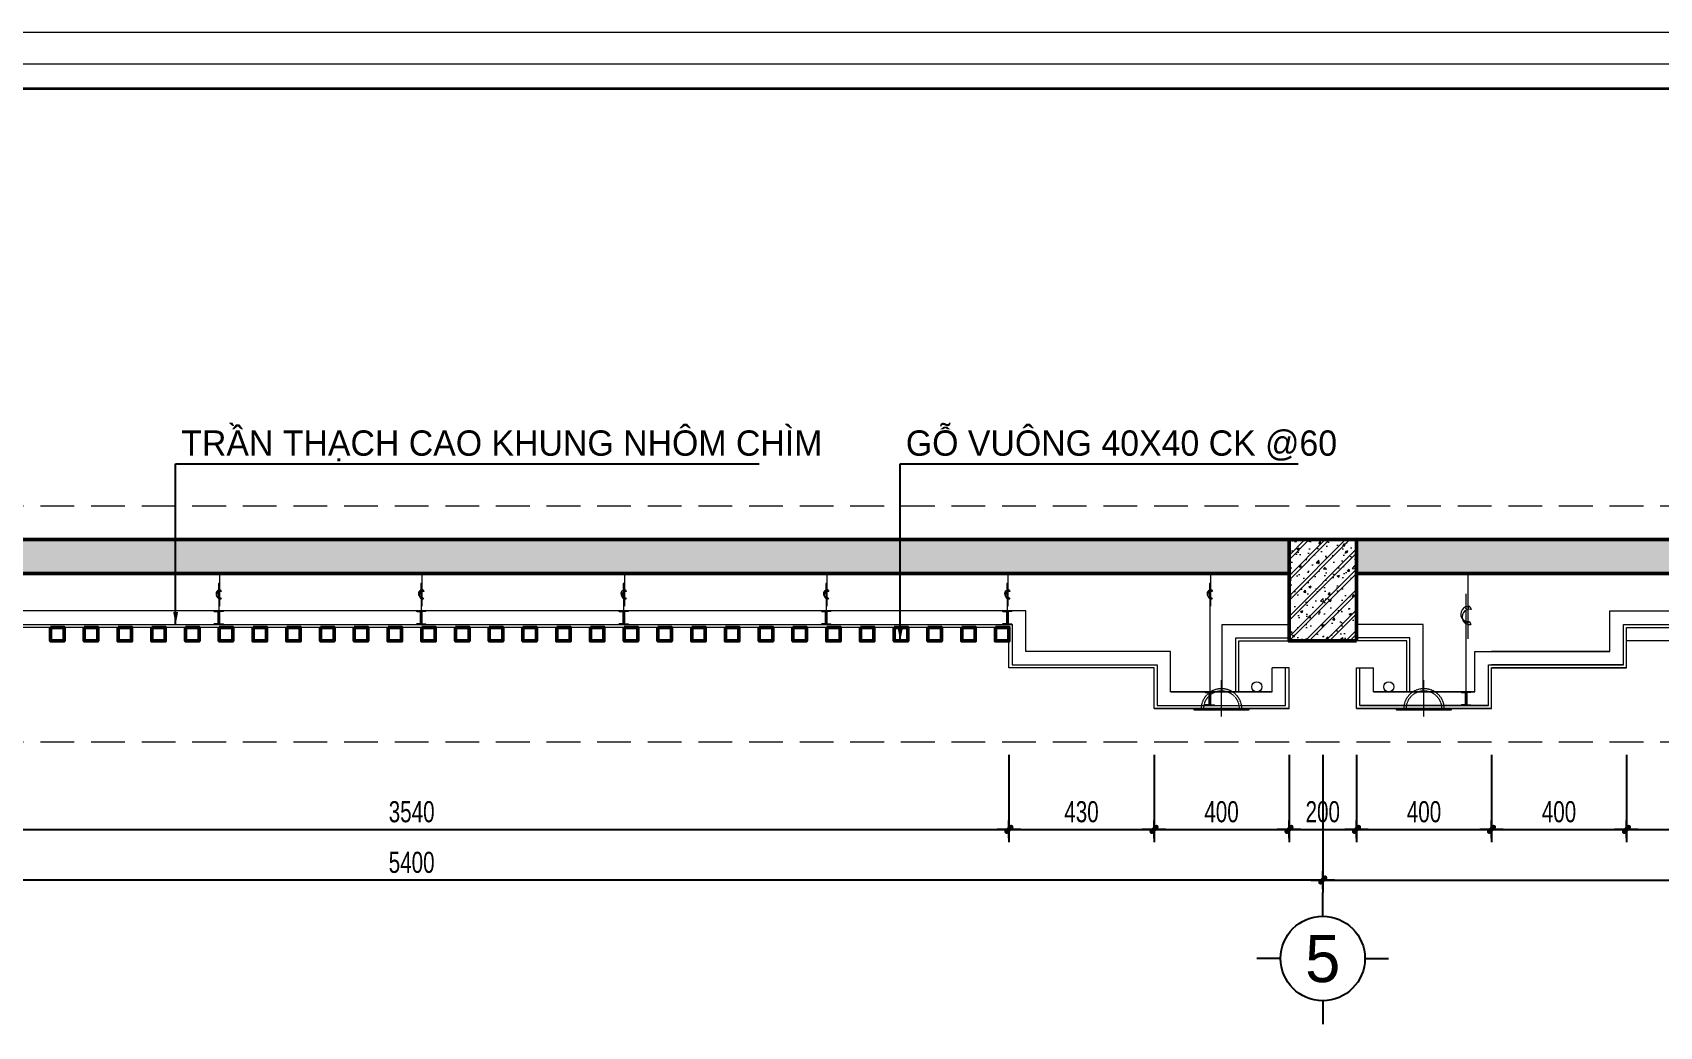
# Model space of a CAD drawing. Header units: inches. Extents: x 88947 to 296847, y 35049 to 161062.
# Drawn here: x 94825 to 99646, y 105929 to 108874 of the extents above; entities that cross this region are included whole.
import ezdxf
from ezdxf.enums import TextEntityAlignment as Align

# ---------------------------------------------------------------- set-up
doc = ezdxf.new("R2010")
doc.units = ezdxf.units.IN
doc.header["$MEASUREMENT"] = 0
doc.header["$PDMODE"] = 1
doc.linetypes.add('DASHED', pattern=[0.75, 0.5, -0.25])
doc.linetypes.add('HIDDEN2', pattern=[0.1875, 0.125, -0.0625])
for name, color, linetype, lineweight in [('A-Dims', 145, 'Continuous', 25), ('A-Text', 30, 'Continuous', 9), ('A-Wall', 2, 'Continuous', 35), ('bhatch', 251, 'Continuous', 5), ('DIM', 7, 'Continuous', 25), ('funi', 33, 'Continuous', 5), ('GHICHU', 40, 'Continuous', 18), ('HACTH', 8, 'Continuous', 5), ('HATCH', 8, 'Continuous', 5), ('KHUNG 2', 144, 'Continuous', 18), ('NETMANH', 192, 'Continuous', 18), ('THAY', 3, 'Continuous', 18), ('thick', 31, 'Continuous', 25), ('TUONG', 4, 'Continuous', 50)]:
    doc.layers.add(name, color=color, linetype=linetype, lineweight=lineweight)
doc.styles.add('FRANKO', font='VFRANKO.TTF')
doc.styles.add('VHELVEN', font='VHELVEN.TTF')
doc.styles.add('VNI-HELVE-CONDENSE', font='VNARIAL.TTF', dxfattribs={"width": 0.7})
doc.dimstyles.new('TAS-50', dxfattribs={"dimscale": 25, "dimtxt": 2.5, "dimasz": 0.7, "dimexe": 1.5, "dimexo": 1.5, "dimgap": 0.8, "dimtad": 1, "dimdec": 0, "dimzin": 3, "dimdsep": 46, "dimtxsty": 'VNI-HELVE-CONDENSE', "dimblk": 'TICK', "dimcen": 2.5, "dimclrt": 71, "dimazin": 2, "dimtfac": 0.75, "dimtdec": 0, "dimtix": 1, "dimtmove": 2, "dimatfit": 2, "dimldrblk": 'TICK123', "dimfxl": 1.5, "dimtolj": 1, "dimtzin": 0, "dimarcsym": 0})

# ---------------------------------------------------------------- blocks, each defined once
blk = doc.blocks.new('khung ten')
at = {"layer": 'A-Wall', "ltscale": 0.7}
blk.add_lwpolyline([(267204, -219099), (305804, -219099), (305804, -190799), (267204, -190799)], close=True, dxfattribs=at)
at = {"layer": 'KHUNG 2', "ltscale": 0.7}
blk.add_lwpolyline([(267004, -219299), (306004, -219299), (306004, -190599), (267004, -190599)], close=True, dxfattribs=at)
at = {"layer": 'NETMANH', "ltscale": 0.7}
blk.add_lwpolyline([(265004, -220042), (307004, -220042), (307004, -190342), (265004, -190342)], close=True, dxfattribs=at)
blk = doc.blocks.new('TICK')
at = {"layer": 'A-Dims', "color": 1}
for p, q in [((-2, 0), (2, 0)), ((0, 1.5), (0, -1.5))]:
    blk.add_line(p, q, dxfattribs=at)
at = {"layer": 'A-Dims', "color": 1, "const_width": 0.788}
blk.add_lwpolyline([(-0.33, -0.35), (0.38, 0.38)], dxfattribs=at)
at = {"layer": 'A-Dims', "color": 1, "const_width": 0.394}
for points in [[(0.24, 0.52, -0.414214), (0.52, 0.52, -1)], [(0.52, 0.52, -0.414214), (0.52, 0.24, -1)], [(-0.47, -0.21, 0.414214), (-0.47, -0.49, 1)], [(-0.47, -0.49, 0.414214), (-0.19, -0.49, 1)]]:
    blk.add_lwpolyline(points, format="xyb", dxfattribs=at)
blk = doc.blocks.new('*D3260')
at = {"layer": 'Defpoints', "color": 0}
for p in [(94178.6, 106771.5), (97718.6, 106771.5), (97718.6, 106513.1)]:
    blk.add_point(p, dxfattribs=at)
at = {"layer": 'DIM', "color": 0, "lineweight": -2}
for p, q in [((94178.6, 106734), (94178.6, 106475.6)), ((97718.6, 106734), (97718.6, 106475.6)), ((94196.1, 106513.1), (97701.1, 106513.1))]:
    blk.add_line(p, q, dxfattribs=at)
at = {"layer": 'DIM', "color": 0, "lineweight": -2, "xscale": 17.5, "yscale": 17.5, "zscale": 17.5, "rotation": 180}
blk.add_blockref('TICK', (94178.6, 106513.1), dxfattribs=at)
at = {"layer": 'DIM', "color": 0, "lineweight": -2, "xscale": 17.5, "yscale": 17.5, "zscale": 17.5}
blk.add_blockref('TICK', (97718.6, 106513.1), dxfattribs=at)
at = {"layer": 'DIM', "color": 71, "insert": (95948.6, 106565), "char_height": 62.5, "attachment_point": 5, "style": 'VNI-HELVE-CONDENSE'}
blk.add_mtext('\\A1;3540', dxfattribs=at)
blk = doc.blocks.new('TICK123')
at = {"layer": 'A-Dims', "color": 1}
blk.add_lwpolyline([(0.05, 0, 0, 0.84, 0), (-2.11, 0, 8.4, 8.4, 0)], format="xyseb", dxfattribs=at)
blk = doc.blocks.new('*D3261')
at = {"layer": 'Defpoints', "color": 0}
for p in [(97718.6, 106771.5), (98148.6, 106771.5), (98148.6, 106513.1)]:
    blk.add_point(p, dxfattribs=at)
at = {"layer": 'DIM', "color": 0, "lineweight": -2}
for p, q in [((97718.6, 106734), (97718.6, 106475.6)), ((98148.6, 106734), (98148.6, 106475.6)), ((97736.1, 106513.1), (98131.1, 106513.1))]:
    blk.add_line(p, q, dxfattribs=at)
at = {"layer": 'DIM', "color": 0, "lineweight": -2, "xscale": 17.5, "yscale": 17.5, "zscale": 17.5, "rotation": 180}
blk.add_blockref('TICK', (97718.6, 106513.1), dxfattribs=at)
at = {"layer": 'DIM', "color": 0, "lineweight": -2, "xscale": 17.5, "yscale": 17.5, "zscale": 17.5}
blk.add_blockref('TICK', (98148.6, 106513.1), dxfattribs=at)
at = {"layer": 'DIM', "color": 71, "insert": (97933.6, 106565), "char_height": 62.5, "attachment_point": 5, "style": 'VNI-HELVE-CONDENSE'}
blk.add_mtext('\\A1;430', dxfattribs=at)
blk = doc.blocks.new('*D3262')
at = {"layer": 'Defpoints', "color": 0}
for p in [(98148.6, 106771.5), (98548.6, 106771.5), (98548.6, 106513.1)]:
    blk.add_point(p, dxfattribs=at)
at = {"layer": 'DIM', "color": 0, "lineweight": -2}
for p, q in [((98148.6, 106734), (98148.6, 106475.6)), ((98548.6, 106734), (98548.6, 106475.6)), ((98166.1, 106513.1), (98531.1, 106513.1))]:
    blk.add_line(p, q, dxfattribs=at)
at = {"layer": 'DIM', "color": 0, "lineweight": -2, "xscale": 17.5, "yscale": 17.5, "zscale": 17.5, "rotation": 180}
blk.add_blockref('TICK', (98148.6, 106513.1), dxfattribs=at)
at = {"layer": 'DIM', "color": 0, "lineweight": -2, "xscale": 17.5, "yscale": 17.5, "zscale": 17.5}
blk.add_blockref('TICK', (98548.6, 106513.1), dxfattribs=at)
at = {"layer": 'DIM', "color": 71, "insert": (98348.6, 106565), "char_height": 62.5, "attachment_point": 5, "style": 'VNI-HELVE-CONDENSE'}
blk.add_mtext('\\A1;400', dxfattribs=at)
blk = doc.blocks.new('*D3263')
at = {"layer": 'Defpoints', "color": 0}
for p in [(98548.6, 106771.5), (98748.6, 106771.5), (98748.6, 106513.1)]:
    blk.add_point(p, dxfattribs=at)
at = {"layer": 'DIM', "color": 0, "lineweight": -2}
for p, q in [((98548.6, 106734), (98548.6, 106475.6)), ((98748.6, 106734), (98748.6, 106475.6)), ((98566.1, 106513.1), (98731.1, 106513.1))]:
    blk.add_line(p, q, dxfattribs=at)
at = {"layer": 'DIM', "color": 0, "lineweight": -2, "xscale": 17.5, "yscale": 17.5, "zscale": 17.5, "rotation": 180}
blk.add_blockref('TICK', (98548.6, 106513.1), dxfattribs=at)
at = {"layer": 'DIM', "color": 0, "lineweight": -2, "xscale": 17.5, "yscale": 17.5, "zscale": 17.5}
blk.add_blockref('TICK', (98748.6, 106513.1), dxfattribs=at)
at = {"layer": 'DIM', "color": 71, "insert": (98648.6, 106565), "char_height": 62.5, "attachment_point": 5, "style": 'VNI-HELVE-CONDENSE'}
blk.add_mtext('\\A1;200', dxfattribs=at)
blk = doc.blocks.new('*D3264')
at = {"layer": 'Defpoints', "color": 0}
for p in [(98748.6, 106771.5), (99148.6, 106771.5), (99148.6, 106513.1)]:
    blk.add_point(p, dxfattribs=at)
at = {"layer": 'DIM', "color": 0, "lineweight": -2}
for p, q in [((98748.6, 106734), (98748.6, 106475.6)), ((99148.6, 106734), (99148.6, 106475.6)), ((98766.1, 106513.1), (99131.1, 106513.1))]:
    blk.add_line(p, q, dxfattribs=at)
at = {"layer": 'DIM', "color": 0, "lineweight": -2, "xscale": 17.5, "yscale": 17.5, "zscale": 17.5, "rotation": 180}
blk.add_blockref('TICK', (98748.6, 106513.1), dxfattribs=at)
at = {"layer": 'DIM', "color": 0, "lineweight": -2, "xscale": 17.5, "yscale": 17.5, "zscale": 17.5}
blk.add_blockref('TICK', (99148.6, 106513.1), dxfattribs=at)
at = {"layer": 'DIM', "color": 71, "insert": (98948.6, 106565), "char_height": 62.5, "attachment_point": 5, "style": 'VNI-HELVE-CONDENSE'}
blk.add_mtext('\\A1;400', dxfattribs=at)
blk = doc.blocks.new('*D3265')
at = {"layer": 'Defpoints', "color": 0}
for p in [(99148.6, 106771.5), (99548.6, 106771.5), (99548.6, 106513.1)]:
    blk.add_point(p, dxfattribs=at)
at = {"layer": 'DIM', "color": 0, "lineweight": -2}
for p, q in [((99148.6, 106734), (99148.6, 106475.6)), ((99548.6, 106734), (99548.6, 106475.6)), ((99166.1, 106513.1), (99531.1, 106513.1))]:
    blk.add_line(p, q, dxfattribs=at)
at = {"layer": 'DIM', "color": 0, "lineweight": -2, "xscale": 17.5, "yscale": 17.5, "zscale": 17.5, "rotation": 180}
blk.add_blockref('TICK', (99148.6, 106513.1), dxfattribs=at)
at = {"layer": 'DIM', "color": 0, "lineweight": -2, "xscale": 17.5, "yscale": 17.5, "zscale": 17.5}
blk.add_blockref('TICK', (99548.6, 106513.1), dxfattribs=at)
at = {"layer": 'DIM', "color": 71, "insert": (99348.6, 106565), "char_height": 62.5, "attachment_point": 5, "style": 'VNI-HELVE-CONDENSE'}
blk.add_mtext('\\A1;400', dxfattribs=at)
blk = doc.blocks.new('*D3266')
at = {"layer": 'Defpoints', "color": 0}
for p in [(99548.6, 106771.5), (100948.6, 106771.5), (100948.6, 106513.1)]:
    blk.add_point(p, dxfattribs=at)
at = {"layer": 'DIM', "color": 0, "lineweight": -2}
for p, q in [((99548.6, 106734), (99548.6, 106475.6)), ((100948.6, 106734), (100948.6, 106475.6)), ((99566.1, 106513.1), (100931.1, 106513.1))]:
    blk.add_line(p, q, dxfattribs=at)
at = {"layer": 'DIM', "color": 0, "lineweight": -2, "xscale": 17.5, "yscale": 17.5, "zscale": 17.5, "rotation": 180}
blk.add_blockref('TICK', (99548.6, 106513.1), dxfattribs=at)
at = {"layer": 'DIM', "color": 0, "lineweight": -2, "xscale": 17.5, "yscale": 17.5, "zscale": 17.5}
blk.add_blockref('TICK', (100948.6, 106513.1), dxfattribs=at)
at = {"layer": 'DIM', "color": 71, "insert": (100248.6, 106565), "char_height": 62.5, "attachment_point": 5, "style": 'VNI-HELVE-CONDENSE'}
blk.add_mtext('\\A1;1400', dxfattribs=at)
blk = doc.blocks.new('*D3270')
at = {"layer": 'Defpoints', "color": 0}
for p in [(98648.6, 106771.5), (101948.6, 106771.5), (101948.6, 106363.1)]:
    blk.add_point(p, dxfattribs=at)
at = {"layer": 'DIM', "color": 0, "lineweight": -2}
for p, q in [((98648.6, 106734), (98648.6, 106325.6)), ((101948.6, 106734), (101948.6, 106325.6)), ((98666.1, 106363.1), (101931.1, 106363.1))]:
    blk.add_line(p, q, dxfattribs=at)
at = {"layer": 'DIM', "color": 0, "lineweight": -2, "xscale": 17.5, "yscale": 17.5, "zscale": 17.5, "rotation": 180}
blk.add_blockref('TICK', (98648.6, 106363.1), dxfattribs=at)
at = {"layer": 'DIM', "color": 0, "lineweight": -2, "xscale": 17.5, "yscale": 17.5, "zscale": 17.5}
blk.add_blockref('TICK', (101948.6, 106363.1), dxfattribs=at)
at = {"layer": 'DIM', "color": 71, "insert": (100298.6, 106415), "char_height": 62.5, "attachment_point": 5, "style": 'VNI-HELVE-CONDENSE'}
blk.add_mtext('\\A1;3300', dxfattribs=at)
blk = doc.blocks.new('*D3271')
at = {"layer": 'Defpoints', "color": 0}
for p in [(93248.6, 106771.5), (98648.6, 106771.5), (93248.6, 106363.1)]:
    blk.add_point(p, dxfattribs=at)
at = {"layer": 'DIM', "color": 0, "lineweight": -2}
for p, q in [((93248.6, 106734), (93248.6, 106325.6)), ((98648.6, 106734), (98648.6, 106325.6)), ((98631.1, 106363.1), (93266.1, 106363.1))]:
    blk.add_line(p, q, dxfattribs=at)
at = {"layer": 'DIM', "color": 0, "lineweight": -2, "xscale": 17.5, "yscale": 17.5, "zscale": 17.5, "rotation": 180}
blk.add_blockref('TICK', (93248.6, 106363.1), dxfattribs=at)
at = {"layer": 'DIM', "color": 0, "lineweight": -2, "xscale": 17.5, "yscale": 17.5, "zscale": 17.5}
blk.add_blockref('TICK', (98648.6, 106363.1), dxfattribs=at)
at = {"layer": 'DIM', "color": 71, "insert": (95948.6, 106415), "char_height": 62.5, "attachment_point": 5, "style": 'VNI-HELVE-CONDENSE'}
blk.add_mtext('\\A1;5400', dxfattribs=at)
blk = doc.blocks.new('TRUCCOT')
for p, q in [((0, -140), (0, 0)), ((-250, -390), (-390, -390)), ((250, -390), (390, -390)), ((0, -640), (0, -780))]:
    blk.add_line(p, q)
blk.add_circle((0, -390), 250)
at = {"layer": 'GHICHU', "style": 'VHELVEN'}
blk.add_attdef('TRUC', text='', height=280, dxfattribs=at).set_placement((0, -390), align=Align.MIDDLE_CENTER)
blk = doc.blocks.new('den(matcat)')
at = {"layer": 'bhatch', "ltscale": 10}
for p, q in [((0, -1.23), (0, 6.5)), ((-4.25, 0.5), (4.25, 0.5)), ((3.75, 0.2), (-3.75, 0.2))]:
    blk.add_line(p, q, dxfattribs=at)
at = {"layer": 'bhatch', "linetype": 'HIDDEN2', "ltscale": 0.7}
blk.add_lwpolyline([(4.25, 0.5), (5.75, 0.5), (5.75, 0.2), (3.75, 0.2), (3.75, 0.5, 1), (-3.75, 0.5), (-3.75, 0.2), (-5.75, 0.2), (-5.75, 0.5), (-4.25, 0.5, -1)], format="xyb", close=True, dxfattribs=at)
at = {"layer": 'thick', "ltscale": 10}
blk.add_lwpolyline([(-4.25, 0.5), (-5.75, 0.5), (-5.75, 0.2), (5.75, 0.2), (5.75, 0.5), (4.25, 0.5)], dxfattribs=at)

msp = doc.modelspace()

# ---------------------------------------------------------------- hatches: boundary and pattern name
at = {"layer": 'HACTH'}
h = msp.add_hatch(dxfattribs=at)
h.set_pattern_fill('CHAU-01', color=256, scale=10, style=0, pattern_type=2)
h.set_pattern_definition([(50, (93348.647, 107271.51), (71.726, -6.2752), [7.5, -82.5]), (355, (93348.65, 107271.51), (-13.8751, 75.2192), [6, -66]), (100.4514, (93354.624, 107270.986), (57.8509, 68.944), [6.374, -70.1142]), (46.1842, (93348.65, 107291.51), (106.7241, -16.5519), [11.25, -123.75]), (96.6356, (93357.54, 107290.13), (93.4663, 97.4118), [9.561, -105.1713]), (351.1842, (93348.65, 107291.51), (93.4662, 97.4119), [9, -99]), (21, (93358.647, 107286.51), (59.6907, -40.2619), [7.5, -82.5]), (326, (93358.65, 107286.51), (24.3315, 72.515), [6, -66]), (71.4514, (93363.62, 107283.154), (84.0223, 32.25305), [6.374, -70.1142]), (37.5, (93348.647, 107271.51), (1.21599, 33.28939), [0, -65.2, 0, -67, 0, -66.25]), (7.5, (93348.647, 107271.51), (26.30695, 39.44117), [0, -38.2, 0, -63.7, 0, -25.25]), (327.5, (93326.347, 107271.51), (53.38224, -2.25549), [0, -25, 0, -78, 0, -103.5]), (317.5, (93316.347, 107271.51), (58.3186, 10.0105), [0, -32.5, 0, -51.8, 0, -73.5]), (45, (93348.647, 107271.51), (-30.05204, 30.05204), []), (45, (93348.647, 107283.76), (-30.05204, 30.05204), [])])
h.paths.add_polyline_path([(98548.6, 107371.5), (93348.6, 107371.5), (93348.6, 107271.5), (98548.6, 107271.5)])
h = msp.add_hatch(dxfattribs=at)
h.set_pattern_fill('CHAU-01', color=256, scale=10, style=0, pattern_type=2)
h.set_pattern_definition([(50, (98548.647, 107071.51), (71.726, -6.275), [7.5, -82.5]), (355, (98548.65, 107071.51), (-13.875, 75.219), [6, -66]), (100.451, (98554.624, 107070.986), (57.851, 68.944), [6.374, -70.114]), (46.184, (98548.65, 107091.51), (106.724, -16.552), [11.25, -123.75]), (96.636, (98557.54, 107090.13), (93.466, 97.412), [9.56, -105.17]), (351.184, (98548.65, 107091.51), (93.466, 97.412), [9, -99]), (21, (98558.647, 107086.51), (59.691, -40.262), [7.5, -82.5]), (326, (98558.65, 107086.51), (24.332, 72.515), [6, -66]), (71.451, (98563.62, 107083.154), (84.022, 32.253), [6.374, -70.114]), (37.5, (98548.647, 107071.51), (1.216, 33.2894), [0, -65.2, 0, -67, 0, -66.25]), (7.5, (98548.647, 107071.51), (26.307, 39.441), [0, -38.2, 0, -63.7, 0, -25.25]), (327.5, (98526.347, 107071.51), (53.3822, -2.2555), [0, -25, 0, -78, 0, -103.5]), (317.5, (98516.347, 107071.51), (58.3186, 10.0105), [0, -32.5, 0, -51.8, 0, -73.5]), (45, (98548.647, 107071.51), (-30.052, 30.052), []), (45, (98548.647, 107083.76), (-30.052, 30.052), [])])
h.paths.add_polyline_path([(98748.6, 107071.5), (98548.6, 107071.5), (98548.6, 107371.5), (98748.6, 107371.5)])
h = msp.add_hatch(dxfattribs=at)
h.set_pattern_fill('CHAU-01', color=256, scale=10, style=0, pattern_type=2)
h.set_pattern_definition([(50, (98748.647, 107271.51), (71.726, -6.2752), [7.5, -82.5]), (355, (98748.65, 107271.51), (-13.8751, 75.2192), [6, -66]), (100.4514, (98754.624, 107270.986), (57.851, 68.944), [6.374, -70.1142]), (46.1842, (98748.65, 107291.51), (106.724, -16.552), [11.25, -123.75]), (96.6356, (98757.54, 107290.13), (93.4663, 97.4118), [9.561, -105.1713]), (351.1842, (98748.65, 107291.51), (93.4662, 97.412), [9, -99]), (21, (98758.647, 107286.51), (59.6907, -40.2619), [7.5, -82.5]), (326, (98758.65, 107286.51), (24.3315, 72.515), [6, -66]), (71.4514, (98763.62, 107283.154), (84.0223, 32.253), [6.374, -70.1142]), (37.5, (98748.647, 107271.51), (1.21599, 33.28939), [0, -65.2, 0, -67, 0, -66.25]), (7.5, (98748.647, 107271.51), (26.30695, 39.44117), [0, -38.2, 0, -63.7, 0, -25.25]), (327.5, (98726.347, 107271.51), (53.38224, -2.25549), [0, -25, 0, -78, 0, -103.5]), (317.5, (98716.347, 107271.51), (58.3186, 10.0105), [0, -32.5, 0, -51.8, 0, -73.5]), (45, (98748.647, 107271.51), (-30.05204, 30.05204), []), (45, (98748.647, 107283.76), (-30.05204, 30.05204), [])])
h.paths.add_polyline_path([(101948.6, 107371.5), (98748.6, 107371.5), (98748.6, 107271.5), (101948.6, 107271.5)])

# ---------------------------------------------------------------- linework, layer by layer
at = {"layer": 'HATCH'}
for p, q in [((95376.8, 107243.7), (95376.8, 107122.4)), ((95376.8, 107219.3), (95376.8, 107241.2)), ((95379.9, 107219.9), (95379.9, 107271.5)), ((95976.8, 107243.7), (95976.8, 107122.4)), ((95976.8, 107219.3), (95976.8, 107241.2)), ((95979.9, 107219.9), (95979.9, 107271.5)), ((96576.8, 107243.7), (96576.8, 107122.4)), ((96576.8, 107219.3), (96576.8, 107241.2)), ((96579.9, 107219.9), (96579.9, 107271.5)), ((97176.8, 107243.7), (97176.8, 107122.4)), ((97176.8, 107219.3), (97176.8, 107241.2)), ((97179.9, 107219.9), (97179.9, 107271.5)), ((97713.6, 107243.7), (97713.6, 107122.4)), ((97713.6, 107219.3), (97713.6, 107241.2)), ((97716.8, 107219.9), (97716.8, 107271.5)), ((98313.6, 107243.7), (98313.6, 106882.4)), ((98313.6, 107219.3), (98313.6, 107241.2)), ((98316.8, 107219.9), (98316.8, 107271.5)), ((99079.4, 107168.3), (99079.4, 107271.5)), ((95376.8, 107198.4), (95376.8, 107217)), ((95379.9, 107197.7), (95379.9, 107217.9)), ((95379.9, 107174.5), (95379.9, 107196.1)), ((95382, 107200), (95384.1, 107195.7)), ((95382.4, 107222.5), (95384.5, 107218.2)), ((95976.8, 107198.4), (95976.8, 107217)), ((95979.9, 107197.7), (95979.9, 107217.9)), ((95979.9, 107174.5), (95979.9, 107196.1)), ((95982, 107200), (95984.1, 107195.7)), ((95982.4, 107222.5), (95984.5, 107218.2)), ((96576.8, 107198.4), (96576.8, 107217)), ((96579.9, 107197.7), (96579.9, 107217.9)), ((96579.9, 107174.5), (96579.9, 107196.1)), ((96582, 107200), (96584.1, 107195.7)), ((96582.4, 107222.5), (96584.5, 107218.2)), ((97176.8, 107198.4), (97176.8, 107217)), ((97179.9, 107197.7), (97179.9, 107217.9)), ((97179.9, 107174.5), (97179.9, 107196.1)), ((97182, 107200), (97184.1, 107195.7)), ((97182.4, 107222.5), (97184.5, 107218.2)), ((97713.6, 107198.4), (97713.6, 107217)), ((97716.8, 107197.7), (97716.8, 107217.9)), ((97716.8, 107174.5), (97716.8, 107196.1)), ((97718.9, 107200), (97721, 107195.7)), ((97719.3, 107222.5), (97721.4, 107218.2)), ((98313.6, 107198.4), (98313.6, 107217)), ((98316.8, 107197.7), (98316.8, 107217.9)), ((98316.8, 107174.5), (98316.8, 107196.1)), ((98318.9, 107200), (98321, 107195.7)), ((98319.3, 107222.5), (98321.4, 107218.2)), ((99073.1, 107167), (99073.1, 107210.9)), ((99073.1, 107125.4), (99073.1, 107162.4)), ((99079.4, 107123.9), (99079.4, 107164.2)), ((99083.6, 107128.6), (99087.8, 107120)), ((99084.4, 107173.4), (99088.6, 107164.8)), ((99073.1, 106920.5), (99073.1, 107122.4)), ((99079.4, 107077.4), (99079.4, 107120.6))]:
    msp.add_line(p, q, dxfattribs=at)
for points in [[(98498.6, 106920.5), (98197.6, 106920.5), (98197.6, 107040.5), (97768.6, 107040.5), (97768.6, 107160.5), (94129.6, 107160.5), (94129.6, 107040.5), (93699.6, 107040.5), (93699.6, 106920.5), (93398.6, 106920.5)], [(98798.6, 106920.5), (99099.6, 106920.5), (99099.6, 107040.5), (99499.6, 107040.5), (99499.6, 107160.5), (100997.6, 107160.5), (100997.6, 107040.5), (101348.6, 107040.5)], [(93358.6, 106880.5), (93739.6, 106880.5), (93739.6, 107000.5), (94169.6, 107000.5), (94169.6, 107120.5), (97728.6, 107120.5), (97728.6, 107000.5), (98157.6, 107000.5), (98157.6, 106880.5), (98538.6, 106880.5)], [(98350.6, 106920.5), (98350.6, 107120.5), (98548.6, 107120.5)], [(98390.6, 106920.5), (98390.6, 107080.5), (98548.6, 107080.5)], [(98946.6, 106920.5), (98946.6, 107120.5), (98748.6, 107120.5)], [(98906.6, 106920.5), (98906.6, 107080.5), (98748.6, 107080.5)], [(98758.6, 106880.5), (99139.6, 106880.5), (99139.6, 107000.5), (99539.6, 107000.5), (99539.6, 107120.5), (100957.6, 107120.5), (100957.6, 107000.5), (101348.6, 107000.5)], [(99499.6, 107040.5), (99148.6, 107040.5)], [(98158.6, 106880.5), (98538.6, 106880.5), (98538.6, 106991.5)], [(98198.6, 106920.5), (98498.6, 106920.5), (98498.6, 106991.5)], [(98548.6, 106991.5), (98498.6, 106991.5)], [(98748.6, 106991.5), (98798.6, 106991.5)], [(99138.6, 106880.5), (98758.6, 106880.5), (98758.6, 106991.5)], [(99098.6, 106920.5), (98798.6, 106920.5), (98798.6, 106991.5)], [(99539.6, 107000.5), (99148.6, 107000.5)]]:
    msp.add_lwpolyline(points, dxfattribs=at)
for points in [[(95376.3, 107160.5), (95361.8, 107160.5), (95363.8, 107158.5), (95374.3, 107158.5), (95374.3, 107122.5), (95363.8, 107122.5), (95361.8, 107120.5), (95376.3, 107120.5)], [(95377.3, 107160.5), (95391.8, 107160.5), (95389.8, 107158.5), (95379.3, 107158.5), (95379.3, 107122.5), (95389.8, 107122.5), (95391.8, 107120.5), (95377.3, 107120.5)], [(95976.3, 107160.5), (95961.8, 107160.5), (95963.8, 107158.5), (95974.3, 107158.5), (95974.3, 107122.5), (95963.8, 107122.5), (95961.8, 107120.5), (95976.3, 107120.5)], [(95977.3, 107160.5), (95991.8, 107160.5), (95989.8, 107158.5), (95979.3, 107158.5), (95979.3, 107122.5), (95989.8, 107122.5), (95991.8, 107120.5), (95977.3, 107120.5)], [(96576.3, 107160.5), (96561.8, 107160.5), (96563.8, 107158.5), (96574.3, 107158.5), (96574.3, 107122.5), (96563.8, 107122.5), (96561.8, 107120.5), (96576.3, 107120.5)], [(96577.3, 107160.5), (96591.8, 107160.5), (96589.8, 107158.5), (96579.3, 107158.5), (96579.3, 107122.5), (96589.8, 107122.5), (96591.8, 107120.5), (96577.3, 107120.5)], [(97176.3, 107160.5), (97161.8, 107160.5), (97163.8, 107158.5), (97174.3, 107158.5), (97174.3, 107122.5), (97163.8, 107122.5), (97161.8, 107120.5), (97176.3, 107120.5)], [(97177.3, 107160.5), (97191.8, 107160.5), (97189.8, 107158.5), (97179.3, 107158.5), (97179.3, 107122.5), (97189.8, 107122.5), (97191.8, 107120.5), (97177.3, 107120.5)], [(97713.1, 107160.5), (97698.6, 107160.5), (97700.6, 107158.5), (97711.1, 107158.5), (97711.1, 107122.5), (97700.6, 107122.5), (97698.6, 107120.5), (97713.1, 107120.5)], [(97714.1, 107160.5), (97728.6, 107160.5), (97726.6, 107158.5), (97716.1, 107158.5), (97716.1, 107122.5), (97726.6, 107122.5), (97728.6, 107120.5), (97714.1, 107120.5)], [(98313.1, 106920.5), (98298.6, 106920.5), (98300.6, 106918.5), (98311.1, 106918.5), (98311.1, 106882.5), (98300.6, 106882.5), (98298.6, 106880.5), (98313.1, 106880.5)], [(98314.1, 106920.5), (98328.6, 106920.5), (98326.6, 106918.5), (98316.1, 106918.5), (98316.1, 106882.5), (98326.6, 106882.5), (98328.6, 106880.5), (98314.1, 106880.5)], [(99072.6, 106920.5), (99058.1, 106920.5), (99060.1, 106918.5), (99070.6, 106918.5), (99070.6, 106882.5), (99060.1, 106882.5), (99058.1, 106880.5), (99072.6, 106880.5)], [(99073.6, 106920.5), (99088.1, 106920.5), (99086.1, 106918.5), (99075.6, 106918.5), (99075.6, 106882.5), (99086.1, 106882.5), (99088.1, 106880.5), (99073.6, 106880.5)]]:
    msp.add_lwpolyline(points, close=True, dxfattribs=at)
for centre, radius in [((95380.3, 107211.3), 11.4), ((95382.4, 107207), 11.4), ((95980.3, 107211.3), 11.4), ((95982.4, 107207), 11.4), ((96580.3, 107211.3), 11.4), ((96582.4, 107207), 11.4), ((97180.3, 107211.3), 11.4), ((97182.4, 107207), 11.4), ((97717.2, 107211.3), 11.4), ((97719.2, 107207), 11.4), ((98317.2, 107211.3), 11.4), ((98319.2, 107207), 11.4), ((99080.2, 107151.1), 22.8), ((99084.3, 107142.5), 22.8)]:
    msp.add_arc(centre, radius, 79.2898, 278.6516, dxfattribs=at)
for centre, major_axis, start_param, end_param in [((95376.8, 107219.7), (0.75, 0.307), 1.570796326806104, 7.85398163398569), ((95380, 107220.3), (0.75, 0.307), 1.570796326805798, 7.853981633985384), ((95976.8, 107219.7), (0.75, 0.307), 1.570796326806104, 7.85398163398569), ((95980, 107220.3), (0.75, 0.307), 1.570796326805798, 7.853981633985384), ((96576.8, 107219.7), (0.75, 0.307), 1.570796326806104, 7.85398163398569), ((96580, 107220.3), (0.75, 0.307), 1.570796326805798, 7.853981633985384), ((97176.8, 107219.7), (0.75, 0.307), 1.570796326806104, 7.85398163398569), ((97180, 107220.3), (0.75, 0.307), 1.570796326805798, 7.853981633985384), ((97713.7, 107219.7), (0.75, 0.307), 1.570796326806104, 7.85398163398569), ((97716.9, 107220.3), (0.75, 0.307), 1.570796326805798, 7.853981633985384), ((98313.7, 107219.7), (0.75, 0.307), 1.570796326806104, 7.85398163398569), ((98316.9, 107220.3), (0.75, 0.307), 1.570796326805798, 7.853981633985384), ((99073.3, 107167.8), (1.5, 0.61), 1.570796326806104, 7.85398163398569), ((99079.6, 107169.1), (1.5, 0.61), 1.570796326805798, 7.853981633985384)]:
    msp.add_ellipse(centre, major_axis=major_axis, ratio=0.439393, start_param=start_param, end_param=end_param, dxfattribs=at)
for centre, major_axis in [((95376.8, 107198.8), (-0.771, 0.337)), ((95379.7, 107198.1), (-0.771, 0.337)), ((95976.8, 107198.8), (-0.771, 0.337)), ((95979.7, 107198.1), (-0.771, 0.337)), ((96576.8, 107198.8), (-0.771, 0.337)), ((96579.7, 107198.1), (-0.771, 0.337)), ((97176.8, 107198.8), (-0.771, 0.337)), ((97179.7, 107198.1), (-0.771, 0.337)), ((97713.7, 107198.8), (-0.771, 0.337)), ((97716.6, 107198.1), (-0.771, 0.337)), ((98313.7, 107198.8), (-0.771, 0.337)), ((98316.6, 107198.1), (-0.771, 0.337)), ((99073.3, 107126), (-1.54, 0.67)), ((99079.1, 107124.6), (-1.54, 0.67))]:
    msp.add_ellipse(centre, major_axis=major_axis, ratio=0.366384, dxfattribs=at)
at = {"layer": 'KHUNG 2', "linetype": 'DASHED', "ltscale": 200}
msp.add_lwpolyline([(89748.6, 107471.5), (102148.6, 107471.5), (102148.6, 106771.5), (89748.6, 106771.5)], close=True, dxfattribs=at)
at = {"layer": 'THAY'}
for points in [[(98548.6, 106871.5), (98148.6, 106871.5), (98148.6, 106991.5), (97718.6, 106991.5), (97718.6, 107111.5), (94178.6, 107111.5), (94178.6, 106991.5), (93748.6, 106991.5), (93748.6, 106871.5), (93348.6, 106871.5)], [(98748.6, 106871.5), (99148.6, 106871.5), (99148.6, 106991.5), (99548.6, 106991.5), (99548.6, 107111.5), (100948.6, 107111.5), (100948.6, 106991.5), (101348.6, 106991.5)], [(98399.6, 106920.5), (98399.6, 106920.5), (98399.6, 107071.5), (98748.6, 107071.5)], [(98897.6, 106920.5), (98897.6, 106920.5), (98897.6, 107071.5), (98548.6, 107071.5)], [(98148.6, 106871.5), (98548.6, 106871.5), (98548.6, 106991.5)], [(99148.6, 106871.5), (98748.6, 106871.5), (98748.6, 106991.5)], [(99548.6, 106991.5), (99148.6, 106991.5)]]:
    msp.add_lwpolyline(points, dxfattribs=at)
msp.add_lwpolyline([(99548.6, 107111.5), (100948.6, 107111.5), (100948.6, 107071.5), (99548.6, 107071.5)], close=True, dxfattribs=at)
for centre in [(98453.2, 106935.5), (98844.1, 106935.5)]:
    msp.add_circle(centre, 15, dxfattribs=at)
at = {"layer": 'TUONG'}
for points in [[(98748.6, 107271.5), (101948.6, 107271.5), (101948.6, 107371.5), (89948.6, 107371.5), (89948.6, 107271.5), (93148.6, 107271.5)], [(93348.6, 107271.5), (98548.6, 107271.5)]]:
    msp.add_lwpolyline(points, dxfattribs=at)
for points in [[(98748.6, 107071.5), (98548.6, 107071.5), (98548.6, 107371.5), (98748.6, 107371.5)], [(94878.6, 107111.5), (94878.6, 107071.5), (94918.6, 107071.5), (94918.6, 107111.5)], [(94978.6, 107111.5), (94978.6, 107071.5), (95018.6, 107071.5), (95018.6, 107111.5)], [(95078.6, 107111.5), (95078.6, 107071.5), (95118.6, 107071.5), (95118.6, 107111.5)], [(95178.6, 107111.5), (95178.6, 107071.5), (95218.6, 107071.5), (95218.6, 107111.5)], [(95278.6, 107111.5), (95278.6, 107071.5), (95318.6, 107071.5), (95318.6, 107111.5)], [(95378.6, 107111.5), (95378.6, 107071.5), (95418.6, 107071.5), (95418.6, 107111.5)], [(95478.6, 107111.5), (95478.6, 107071.5), (95518.6, 107071.5), (95518.6, 107111.5)], [(95578.6, 107111.5), (95578.6, 107071.5), (95618.6, 107071.5), (95618.6, 107111.5)], [(95678.6, 107111.5), (95678.6, 107071.5), (95718.6, 107071.5), (95718.6, 107111.5)], [(95778.6, 107111.5), (95778.6, 107071.5), (95818.6, 107071.5), (95818.6, 107111.5)], [(95878.6, 107111.5), (95878.6, 107071.5), (95918.6, 107071.5), (95918.6, 107111.5)], [(95978.6, 107111.5), (95978.6, 107071.5), (96018.6, 107071.5), (96018.6, 107111.5)], [(96078.6, 107111.5), (96078.6, 107071.5), (96118.6, 107071.5), (96118.6, 107111.5)], [(96178.6, 107111.5), (96178.6, 107071.5), (96218.6, 107071.5), (96218.6, 107111.5)], [(96278.6, 107111.5), (96278.6, 107071.5), (96318.6, 107071.5), (96318.6, 107111.5)], [(96378.6, 107111.5), (96378.6, 107071.5), (96418.6, 107071.5), (96418.6, 107111.5)], [(96478.6, 107111.5), (96478.6, 107071.5), (96518.6, 107071.5), (96518.6, 107111.5)], [(96578.6, 107111.5), (96578.6, 107071.5), (96618.6, 107071.5), (96618.6, 107111.5)], [(96678.6, 107111.5), (96678.6, 107071.5), (96718.6, 107071.5), (96718.6, 107111.5)], [(96778.6, 107111.5), (96778.6, 107071.5), (96818.6, 107071.5), (96818.6, 107111.5)], [(96878.6, 107111.5), (96878.6, 107071.5), (96918.6, 107071.5), (96918.6, 107111.5)], [(96978.6, 107111.5), (96978.6, 107071.5), (97018.6, 107071.5), (97018.6, 107111.5)], [(97078.6, 107111.5), (97078.6, 107071.5), (97118.6, 107071.5), (97118.6, 107111.5)], [(97178.6, 107111.5), (97178.6, 107071.5), (97218.6, 107071.5), (97218.6, 107111.5)], [(97278.6, 107111.5), (97278.6, 107071.5), (97318.6, 107071.5), (97318.6, 107111.5)], [(97378.6, 107111.5), (97378.6, 107071.5), (97418.6, 107071.5), (97418.6, 107111.5)], [(97478.6, 107111.5), (97478.6, 107071.5), (97518.6, 107071.5), (97518.6, 107111.5)], [(97578.6, 107111.5), (97578.6, 107071.5), (97618.6, 107071.5), (97618.6, 107111.5)], [(97678.6, 107111.5), (97678.6, 107071.5), (97718.6, 107071.5), (97718.6, 107111.5)]]:
    msp.add_lwpolyline(points, close=True, dxfattribs=at)

# ---------------------------------------------------------------- block references
at = {"layer": 'A-Text', "xscale": 0.3642492857179604, "yscale": 0.3642492858198239, "zscale": 0.3642492858294463}
msp.add_blockref('khung ten', (-7580.3, 178205.9), dxfattribs=at)
at = {"layer": 'DIM'}
ref = msp.add_blockref('TRUCCOT', (98648.6, 106325.6), dxfattribs=dict(at, xscale=0.5, yscale=0.5, zscale=0.5))
ref.add_attrib('TRUC', '5', dxfattribs={"layer": 'GHICHU', "height": 140, "style": 'FRANKO'}).set_placement((98648.6, 106130.6), align=Align.MIDDLE_CENTER)
at = {"layer": 'funi', "xscale": -13.91308696940541, "yscale": 13.91308696940541, "zscale": 13.91308696941127}
for p in [(98348.6, 106864.6), (98948.6, 106864.6)]:
    msp.add_blockref('den(matcat)', p, dxfattribs=at)

# ---------------------------------------------------------------- texts
at = {"layer": 'A-Text', "style": 'FRANKO'}
for s, p in [('TRAÀN THAÏCH CAO KHUNG NHOÂM CHÌM', (95265.9, 107620.1)), ('GOÃ VUOÂNG 40X40 CK @60', (97413.1, 107620.1))]:
    msp.add_text(s, height=75, dxfattribs=at).set_placement(p)

# ---------------------------------------------------------------- dimensions: what is measured, and where the dimension line sits
at = {"layer": 'DIM'}
for base, p1, p2, picture, middle in [((93248.6, 106363.1), (98648.6, 106771.5), (93248.6, 106771.5), '*D3271', (95948.6, 106415)), ((97718.6, 106513.1), (94178.6, 106771.5), (97718.6, 106771.5), '*D3260', (95948.6, 106565)), ((98148.6, 106513.1), (97718.6, 106771.5), (98148.6, 106771.5), '*D3261', (97933.6, 106565)), ((98548.6, 106513.1), (98148.6, 106771.5), (98548.6, 106771.5), '*D3262', (98348.6, 106565)), ((98748.6, 106513.1), (98548.6, 106771.5), (98748.6, 106771.5), '*D3263', (98648.6, 106565)), ((101948.6, 106363.1), (98648.6, 106771.5), (101948.6, 106771.5), '*D3270', (100298.6, 106415)), ((99148.6, 106513.1), (98748.6, 106771.5), (99148.6, 106771.5), '*D3264', (98948.6, 106565)), ((99548.6, 106513.1), (99148.6, 106771.5), (99548.6, 106771.5), '*D3265', (99348.6, 106565)), ((100948.6, 106513.1), (99548.6, 106771.5), (100948.6, 106771.5), '*D3266', (100248.6, 106565))]:
    dim = msp.add_linear_dim(base=base, p1=p1, p2=p2, dimstyle='TAS-50', dxfattribs=at)
    dim.commit()
    dim.dimension.update_dxf_attribs({"geometry": picture, "text_midpoint": middle})

# ---------------------------------------------------------------- leaders
at = {"layer": 'HACTH'}
for points in [[(95249.3, 107120.5), (95249.3, 107595.9), (96978.4, 107595.9)], [(97396.5, 107071.5), (97396.5, 107595.9), (98575.6, 107595.9)]]:
    msp.add_leader(points, dimstyle='TAS-50', override={"dimtad": 0}, dxfattribs=at)

doc.saveas('drawing.dxf')
